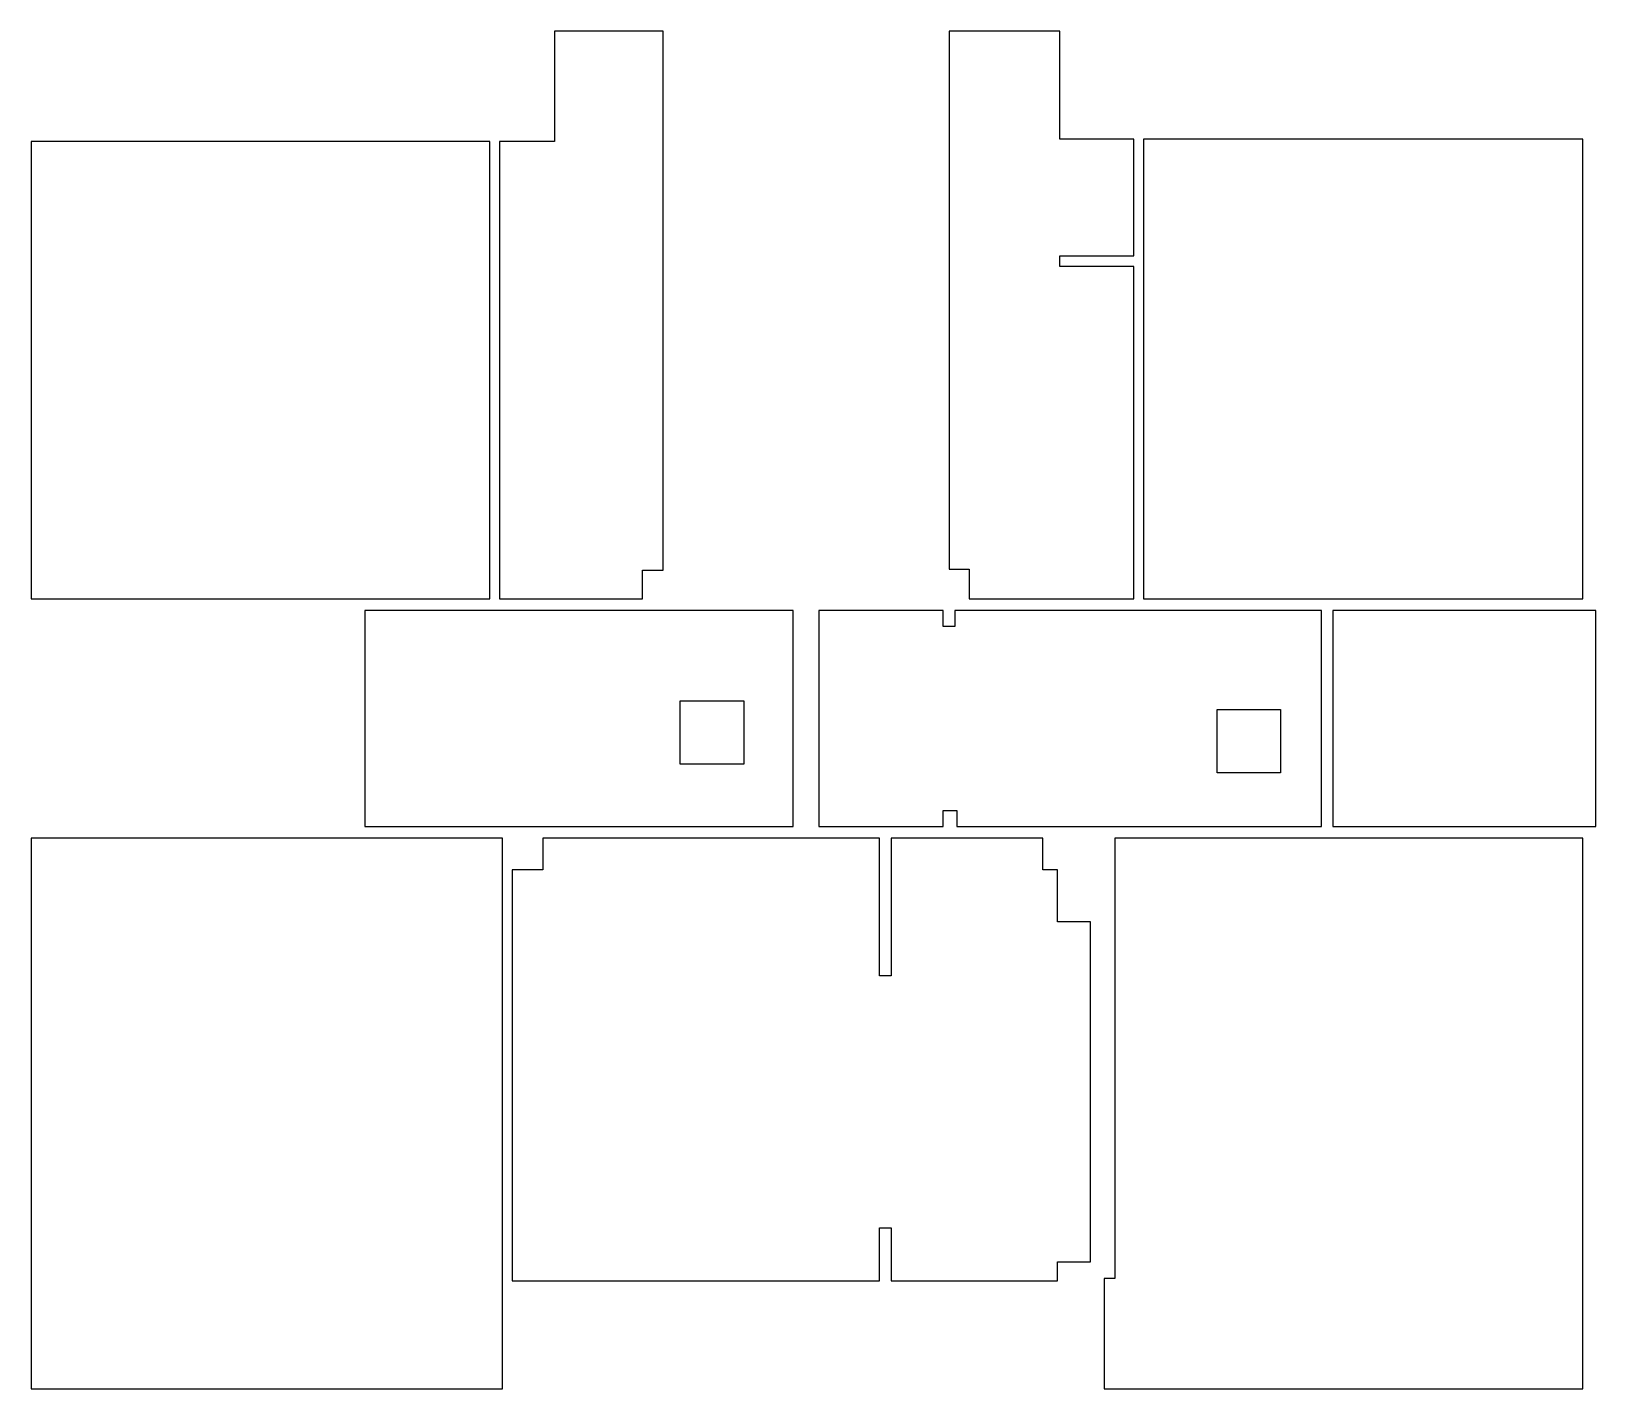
# Model space of a CAD drawing. Header units: metres. Extents: x 2551899 to 2566669, y 5155420 to 5168240.
import ezdxf

# ---------------------------------------------------------------- set-up
doc = ezdxf.new("R2010")
doc.units = ezdxf.units.M
doc.layers.add('AREE LEONARDO', color=5, linetype='Continuous')

msp = doc.modelspace()

# ---------------------------------------------------------------- linework, layer by layer
at = {"layer": 'AREE LEONARDO', "color": 3}
for points in [[(2557864, 5168240), (2556839, 5168240), (2556839, 5167200), (2556319, 5167200), (2556319, 5162880), (2557669, 5162880), (2557669, 5163150), (2557864, 5163150), (2557864, 5168240)], [(2561609, 5168240), (2560564, 5168240), (2560564, 5163160), (2560754, 5163160), (2560754, 5162880), (2562309, 5162880), (2562309, 5166020), (2561609, 5166020), (2561609, 5166120), (2562309, 5166120), (2562309, 5167220), (2561609, 5167220), (2561609, 5168240)]]:
    msp.add_lwpolyline(points, dxfattribs=at)
at = {"layer": 'AREE LEONARDO', "color": 5}
for points in [[(2556229, 5167200), (2551899, 5167200), (2551899, 5162880), (2556229, 5162880), (2556229, 5167200)], [(2562399, 5167220), (2562399, 5162880), (2566549, 5162880), (2566549, 5167220), (2562399, 5167220)], [(2559094, 5162770), (2555049, 5162770), (2555049, 5160730), (2559094, 5160730), (2559094, 5162770)], [(2564079, 5162770), (2560619, 5162770), (2560619, 5162620), (2560509, 5162620), (2560509, 5162770), (2559334, 5162770), (2559334, 5160730), (2560509, 5160730), (2560509, 5160880), (2560639, 5160880), (2560639, 5160730), (2564079, 5160730), (2564079, 5162770)], [(2564189, 5162770), (2564189, 5160730), (2566669, 5160730), (2566669, 5162770), (2564189, 5162770)], [(2556349, 5160620), (2551899, 5160620), (2551899, 5155420), (2556349, 5155420), (2556349, 5160620)], [(2556439, 5156440), (2559909, 5156440), (2559909, 5156940), (2560019, 5156940), (2560019, 5156440), (2561589, 5156440), (2561589, 5156620), (2561899, 5156620), (2561899, 5159830), (2561589, 5159830), (2561589, 5160320), (2561449, 5160320), (2561449, 5160620), (2560019, 5160620), (2560019, 5159320), (2559909, 5159320), (2559909, 5160620), (2556729, 5160620), (2556729, 5160320), (2556439, 5160320), (2556439, 5156440)], [(2566549, 5160620), (2562129, 5160620), (2562129, 5156460), (2562029, 5156460), (2562029, 5155420), (2566549, 5155420), (2566549, 5160620)]]:
    msp.add_lwpolyline(points, dxfattribs=at)
at = {"layer": 'AREE LEONARDO', "color": 1}
for points in [[(2558026, 5161918), (2558626, 5161918), (2558626, 5161318), (2558026, 5161318)], [(2563095, 5161836), (2563695, 5161836), (2563695, 5161236), (2563095, 5161236)]]:
    msp.add_lwpolyline(points, close=True, dxfattribs=at)

doc.saveas('drawing.dxf')
